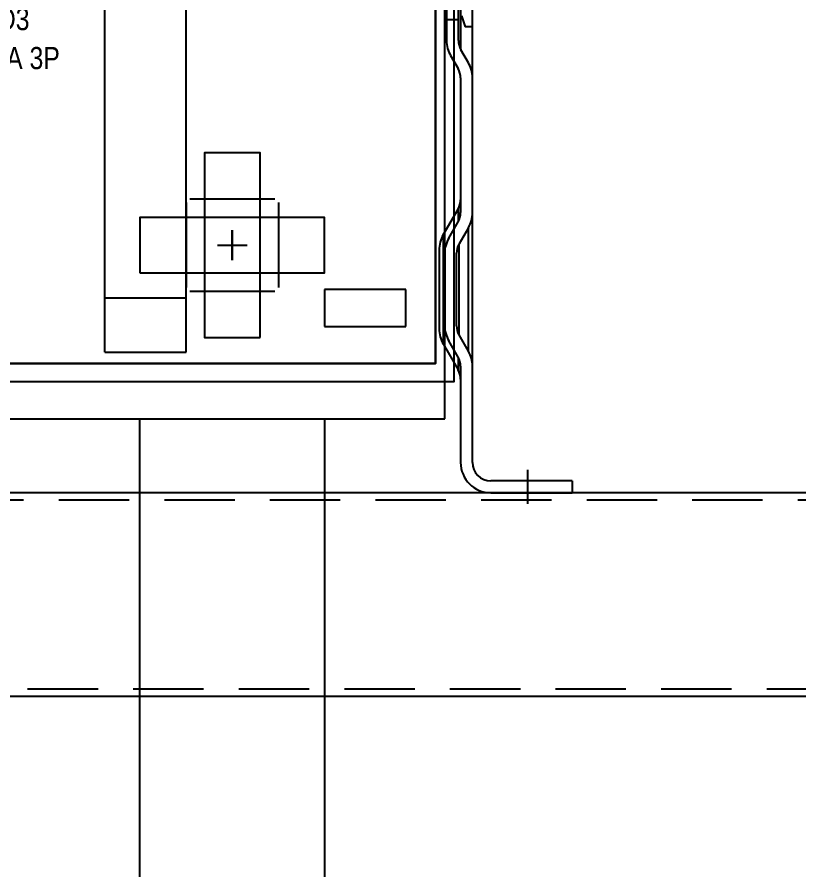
# Model space of a CAD drawing. Header units: millimetres. Extents: x 44190 to 77260, y -67199 to -50358.
# Drawn here: x 58099.2 to 58310.8, y -56532.3 to -56301.6 of the extents above; entities that cross this region are included whole.
import ezdxf
from ezdxf.enums import TextEntityAlignment as Align

# ---------------------------------------------------------------- set-up
doc = ezdxf.new("R2010")
doc.units = ezdxf.units.MM
doc.header["$LTSCALE"] = 3
doc.linetypes.add('HIDDEN', pattern=[9.525, 6.35, -3.175])
doc.layers.add('1', color=3, linetype='Continuous')
doc.layers.add('@.VISIBLE', color=7, linetype='Continuous')
doc.styles.get("Standard").update_dxf_attribs({"font": 'arial.ttf'})

# ---------------------------------------------------------------- blocks, each defined once
blk = doc.blocks.new('*U148')
blk.add_lwpolyline([(0, 0), (803, 0), (803, 55), (0, 55)], close=True)
at = {"linetype": 'HIDDEN'}
blk.add_lwpolyline([(2, 2), (801, 2), (801, 53), (2, 53)], close=True, dxfattribs=at)
blk = doc.blocks.new('4G6FRREG')
at = {"color": 1}
for p, q in [((-2462.12, -301.65), (-2462.12, -324.61)), ((-2437.12, -301.65), (-2437.12, -324.61)), ((-2449.62, -309.1), (-2449.62, -317.16)), ((-2453.65, -313.13), (-2445.58, -313.13))]:
    blk.add_line(p, q, dxfattribs=at)
blk.add_lwpolyline([(-2474.62, -320.63), (-2424.62, -320.63), (-2424.62, -305.63), (-2474.62, -305.63)], close=True, dxfattribs=at)
blk = doc.blocks.new('*U367')
for p, q in [((1644.14, -3061.7), (1644.14, -2791.7)), ((1554.64, -3058.7), (1554.64, -2800.7)), ((1576.64, -3058.7), (1576.64, -2800.7)), ((1654.14, -2970.7), (1654.14, -2931.7)), ((1646.64, -3076.7), (1646.64, -2959.2)), ((1650.94, -2962.43), (1650.94, -2976.71)), ((1654.14, -3088.5), (1654.14, -2962.43)), ((1647.14, -2965.7), (1647.14, -2974.36)), ((1650.34, -2974.36), (1650.34, -2965.7)), ((1647.14, -2968.7), (1650.34, -2968.7)), ((1651.14, -2967.7), (1652.14, -2970.7)), ((1654.14, -2970.7), (1652.14, -2970.7)), ((1648.23, -2978.46), (1650.27, -2981.98)), ((1653.04, -2980.38), (1651.01, -2976.86)), ((1650.94, -2984.48), (1650.94, -3020.92)), ((1646.23, -3026.94), (1650.27, -3019.96)), ((1650.27, -3019.96), (1650.27, -3023.42)), ((1647.73, -3027.8), (1650.27, -3023.42)), ((1646.23, -3026.94), (1646.23, -3056.46)), ((1653.04, -3025.02), (1650.51, -3029.4)), ((1653.04, -3058.39), (1653.04, -3025.02)), ((1645.14, -3031.04), (1645.14, -3052.36)), ((1650.51, -3054.01), (1650.51, -3029.4)), ((1646.64, -3031.9), (1646.64, -3051.51)), ((1649.84, -3051.51), (1649.84, -3031.9)), ((1636.14, -3041.7), (1614.14, -3041.7)), ((1614.14, -3041.7), (1614.14, -3051.7)), ((1636.14, -3051.7), (1636.14, -3041.7)), ((1554.64, -3043.96), (1576.64, -3043.96)), ((1614.14, -3051.7), (1636.14, -3051.7)), ((1653.04, -3058.39), (1650.51, -3054.01)), ((1646.23, -3056.46), (1650.27, -3063.45)), ((1650.27, -3059.99), (1647.73, -3055.61)), ((1554.64, -3058.7), (1576.64, -3058.7)), ((1650.27, -3059.99), (1650.27, -3063.45)), ((1364.14, -3061.7), (1644.14, -3061.7)), ((1650.94, -3062.49), (1650.94, -3088.5)), ((1361.64, -3076.7), (1646.64, -3076.7)), ((1681.14, -3093.5), (1659.14, -3093.5)), ((1681.14, -3093.5), (1681.14, -3096.7)), ((1659.14, -3096.7), (1681.14, -3096.7))]:
    blk.add_line(p, q)
at = {"color": 1}
blk.add_lwpolyline([(1359.14, -2786.7), (1649.14, -2786.7), (1649.14, -3066.7), (1359.14, -3066.7)], close=True, dxfattribs=at)
at = {"color": 3}
blk.add_lwpolyline([(1364.14, -2791.7), (1644.14, -2791.7), (1644.14, -3061.7), (1364.14, -3061.7)], close=True, dxfattribs=at)
for centre, radius, start, end in [((1655.34, -2974.36), 8.2, 180, 210), ((1655.34, -2974.36), 5, 180, 210), ((1645.94, -2984.48), 8.2, 0, 30), ((1645.94, -2984.48), 5, 0, 30), ((1645.94, -3017.46), 5, 330, 360), ((1645.94, -3020.92), 5, 330, 0), ((1645.94, -3020.92), 8.2, 330, 0), ((1653.34, -3031.04), 8.2, 150, 180), ((1654.84, -3031.9), 8.2, 150, 180), ((1654.84, -3031.9), 5, 150, 180), ((1653.34, -3052.36), 8.2, 180, 210), ((1654.84, -3051.51), 8.2, 180, 210), ((1654.84, -3051.51), 5, 180, 210), ((1645.94, -3062.49), 8.2, 0, 30), ((1645.94, -3062.49), 5, 0, 30), ((1645.94, -3065.95), 5, 0, 30), ((1659.14, -3088.5), 8.2, 180, 270), ((1659.14, -3088.5), 5, 180, 270)]:
    blk.add_arc(centre, radius, start, end)
at = {"layer": '1'}
blk.add_line((1669.14, -3099.7), (1669.14, -3090.5), dxfattribs=at)
at = {"rotation": 90}
blk.add_blockref('4G6FRREG', (1276.01, -580.09), dxfattribs=at)
blk.add_blockref('4G6FRREG', (4038.75, -2716.58))
at = {"color": 252, "linetype": 'Continuous', "width": 0.8}
for s, p in [('AN/AS/AH-06~16-D3', (1502.68, -2971.57)), ('1600AF(D)-630~1600A 3P', (1502.68, -2982.11))]:
    blk.add_text(s, height=6, dxfattribs=at).set_placement(p, align=Align.CENTER)

msp = doc.modelspace()

# ---------------------------------------------------------------- linework, layer by layer
at = {"layer": '@.VISIBLE', "color": 4}
msp.add_lwpolyline([(58182.41, -56640.24), (58132.41, -56640.24), (58132.41, -56410.24), (58182.41, -56410.24)], close=True, dxfattribs=at)

# ---------------------------------------------------------------- block references
for name, p in [('*U367', (56568.28, -53333.54)), ('*U148', (57671.41, -56485.24))]:
    msp.add_blockref(name, p)

doc.saveas('drawing.dxf')
